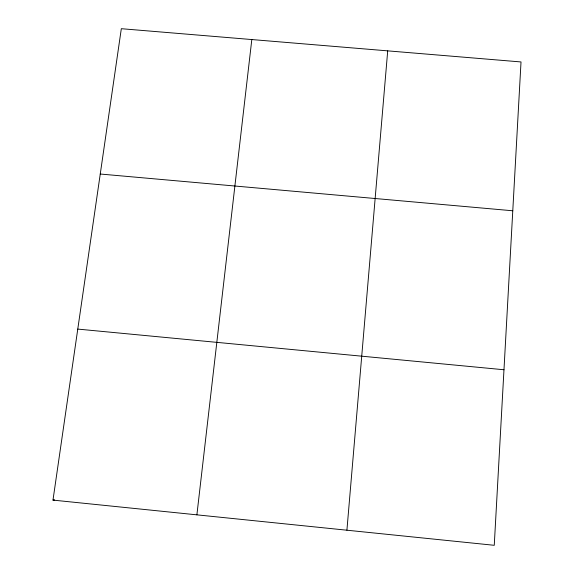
<?xml version="1.0" encoding="UTF-8"?>
<svg xmlns="http://www.w3.org/2000/svg" width="574" height="574" viewBox="0 0 574 574"><rect width="100%" height="100%" fill="white"/><g stroke="black" fill="none" stroke-linecap="round" stroke-linejoin="round"><path stroke-width="0.86" d="M346.911 530.211L387.708 50.856M196.889 514.842L251.814 39.556M52.98 500.105L121.322 28.7L521.02 61.949L494.257 545.3L52.98 500.105L54.659 499.889M100.249 174.022L512.776 210.78M77.77 329.089L503.979 369.756"/></g></svg>
